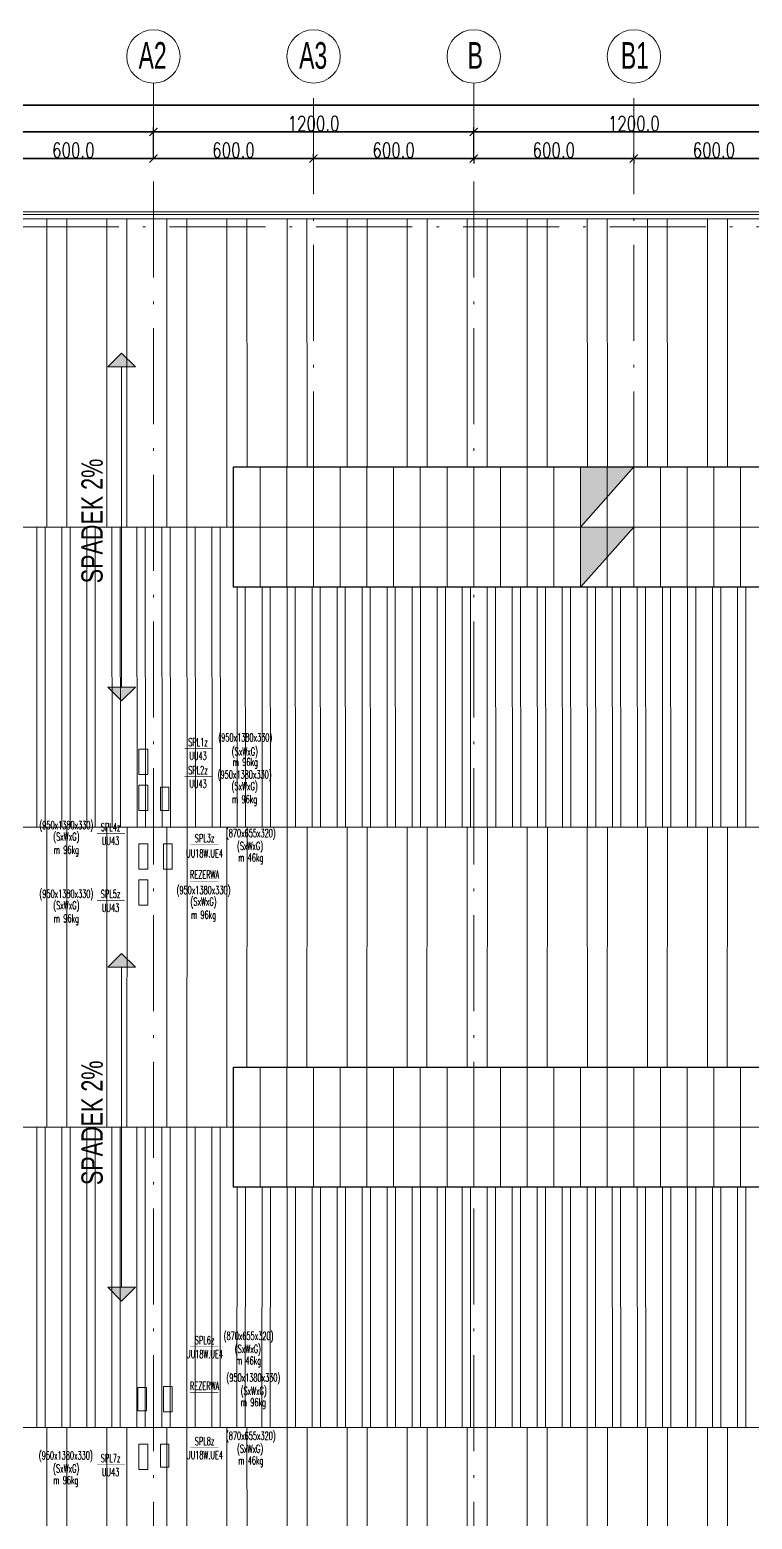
# Model space of a CAD drawing. Extents: x 6529560 to 6558080, y 5579316 to 5588131.
# Drawn here: x 6543275.2 to 6543302.3, y 5579559.8 to 5579615.6 of the extents above; entities that cross this region are included whole.
import ezdxf
from ezdxf.enums import TextEntityAlignment as Align

# ---------------------------------------------------------------- set-up
doc = ezdxf.new("R2010")
doc.units = 0
doc.header["$MEASUREMENT"] = 0
doc.header["$PDSIZE"] = -5
doc.linetypes.add('ACAD_ISO10W100', pattern=[18, 12, -3, 0, -3])
doc.linetypes.add('GR_SOLID', pattern=[0])
doc.layers.get('0').update_dxf_attribs({"color": 2, "linetype": 'CONTINUOUS', "lineweight": 5})
doc.layers.get('Defpoints').update_dxf_attribs({"linetype": 'CONTINUOUS'})
doc.layers.add('06', color=6, linetype='CONTINUOUS')
doc.layers.add('arch_osie opisy', color=1, linetype='CONTINUOUS')
for name, color, linetype, lineweight in [('arch_opisy', 20, 'CONTINUOUS', 13), ('arch_osie', 181, 'CONTINUOUS', 5), ('arch_powierzchnia', 6, 'CONTINUOUS', 35), ('arch_sciany zewnętrzne', 94, 'CONTINUOUS', 18), ('arch_wymiary', 2, 'CONTINUOUS', 13), ('arch_zadaszenie', 76, 'CONTINUOUS', 15), ('arch_zadaszenie_raster', 76, 'CONTINUOUS', 15), ('IS split', 6, 'CONTINUOUS', 20), ('RWA_N1', 30, 'GR_SOLID', 18)]:
    doc.layers.add(name, color=color, linetype=linetype, lineweight=lineweight)
doc.styles.add('simplex', font='simplex.shx', dxfattribs={"width": 0.8})
doc.styles.get("Standard").update_dxf_attribs({"font": 'arial.ttf', "width": 0.75})
doc.styles.add('styl1', font='romans.shx', dxfattribs={"width": 0.75})
doc.dimstyles.new('wymiary hala', dxfattribs={"dimtxt": 0.55, "dimasz": 0.3, "dimexe": 0.18, "dimexo": 0.0625, "dimgap": 0.04, "dimtad": 1, "dimtoh": 1, "dimdec": 1, "dimlfac": 100, "dimzin": 0, "dimdsep": 46, "dimtxsty": 'styl1', "dimblk": 'ARCHTICK', "dimcen": 0.09, "dimadec": 0, "dimazin": 0, "dimtfac": 1, "dimtdec": 1, "dimtofl": 0, "dimtmove": 0, "dimatfit": 3, "dimldrblk": 'ARCHTICK', "dimfxl": 1, "dimtolj": 1, "dimtzin": 0, "dimarcsym": 0})
pattern_1 = [(90, (-75.1374, 0), (-2.25, 4e-16), []), (90, (-74.3874, 0.75), (-2.25, 4e-16), [])]
pattern_2 = [(90, (-75.1374, 0), (-0.9375, 2e-16), []), (90, (-74.8249, 0.3125), (-0.9375, 2e-16), [])]

# ---------------------------------------------------------------- blocks, each defined once
blk = doc.blocks.new('D2741')
at = {"layer": 'RWA_N1'}
for p, q in [((-139.017, 23.803, -6.54), (-136.767, 23.803, 0.799)), ((-139.017, 22.803, -6.54), (-136.767, 22.803, 0.799)), ((-139.017, 21.803, -6.54), (-136.767, 21.803, 0.799)), ((-139.017, 20.803, -6.54), (-136.767, 20.803, 0.799)), ((-139.017, 19.803, -6.54), (-136.767, 19.803, 0.799)), ((-139.017, 18.803, -6.54), (-136.767, 18.803, 0.799)), ((-139.017, 17.803, -6.54), (-136.767, 17.803, 0.799))]:
    blk.add_line(p, q, dxfattribs=at)
blk = doc.blocks.new('_ArchTick')
at = {"color": 0, "linetype": 'ByBlock', "const_width": 0.15}
blk.add_lwpolyline([(-0.5, -0.5), (0.5, 0.5)], dxfattribs=at)
blk = doc.blocks.new('*D169')
at = {"layer": 'arch_wymiary', "color": 0, "lineweight": -2, "transparency": 16777216}
for p, q in [((6543267.857, 5579610.83), (6543267.857, 5579612.96)), ((6543375.857, 5579610.843), (6543375.857, 5579612.96)), ((6543267.857, 5579612.78), (6543375.857, 5579612.78))]:
    blk.add_line(p, q, dxfattribs=at)
at = {"layer": 'Defpoints', "color": 0, "transparency": 16777216}
for p in [(6543375.857, 5579612.78), (6543267.857, 5579610.768), (6543375.857, 5579610.78)]:
    blk.add_point(p, dxfattribs=at)
at = {"layer": 'arch_wymiary', "color": 0, "lineweight": -2, "transparency": 16777216, "xscale": 0.3, "yscale": 0.3, "zscale": 0.3, "rotation": 180}
blk.add_blockref('_ArchTick', (6543267.857, 5579612.78), dxfattribs=at)
at = {"layer": 'arch_wymiary', "color": 0, "lineweight": -2, "transparency": 16777216, "xscale": 0.3, "yscale": 0.3, "zscale": 0.3}
blk.add_blockref('_ArchTick', (6543375.857, 5579612.78), dxfattribs=at)
at = {"layer": 'arch_wymiary', "color": 0, "transparency": 16777216, "insert": (6543321.857, 5579613.095), "char_height": 0.55, "attachment_point": 5, "style": 'styl1'}
blk.add_mtext('\\A1;10800.0', dxfattribs=at)
blk = doc.blocks.new('*D176')
at = {"layer": 'arch_wymiary', "color": 0, "lineweight": -2, "transparency": 16777216}
for p, q in [((6543291.857, 5579610.83), (6543291.857, 5579611.96)), ((6543303.857, 5579611.78), (6543291.857, 5579611.78)), ((6543303.857, 5579610.843), (6543303.857, 5579611.96))]:
    blk.add_line(p, q, dxfattribs=at)
at = {"layer": 'Defpoints', "color": 0, "transparency": 16777216}
for p in [(6543291.857, 5579611.78), (6543291.857, 5579610.768), (6543303.857, 5579610.78)]:
    blk.add_point(p, dxfattribs=at)
at = {"layer": 'arch_wymiary', "color": 0, "lineweight": -2, "transparency": 16777216, "xscale": 0.3, "yscale": 0.3, "zscale": 0.3, "rotation": 180}
blk.add_blockref('_ArchTick', (6543291.857, 5579611.78), dxfattribs=at)
at = {"layer": 'arch_wymiary', "color": 0, "lineweight": -2, "transparency": 16777216, "xscale": 0.3, "yscale": 0.3, "zscale": 0.3}
blk.add_blockref('_ArchTick', (6543303.857, 5579611.78), dxfattribs=at)
at = {"layer": 'arch_wymiary', "color": 0, "transparency": 16777216, "insert": (6543297.857, 5579612.095), "char_height": 0.55, "attachment_point": 5, "style": 'styl1'}
blk.add_mtext('\\A1;1200.0', dxfattribs=at)
blk = doc.blocks.new('*D177')
at = {"layer": 'arch_wymiary', "color": 0, "lineweight": -2, "transparency": 16777216}
for p, q in [((6543279.857, 5579610.83), (6543279.857, 5579611.96)), ((6543291.857, 5579611.78), (6543279.857, 5579611.78)), ((6543291.857, 5579610.83), (6543291.857, 5579611.96))]:
    blk.add_line(p, q, dxfattribs=at)
at = {"layer": 'Defpoints', "color": 0, "transparency": 16777216}
for p in [(6543279.857, 5579611.78), (6543279.857, 5579610.768), (6543291.857, 5579610.768)]:
    blk.add_point(p, dxfattribs=at)
at = {"layer": 'arch_wymiary', "color": 0, "lineweight": -2, "transparency": 16777216, "xscale": 0.3, "yscale": 0.3, "zscale": 0.3, "rotation": 180}
blk.add_blockref('_ArchTick', (6543279.857, 5579611.78), dxfattribs=at)
at = {"layer": 'arch_wymiary', "color": 0, "lineweight": -2, "transparency": 16777216, "xscale": 0.3, "yscale": 0.3, "zscale": 0.3}
blk.add_blockref('_ArchTick', (6543291.857, 5579611.78), dxfattribs=at)
at = {"layer": 'arch_wymiary', "color": 0, "transparency": 16777216, "insert": (6543285.857, 5579612.095), "char_height": 0.55, "attachment_point": 5, "style": 'styl1'}
blk.add_mtext('\\A1;1200.0', dxfattribs=at)
blk = doc.blocks.new('*D178')
at = {"layer": 'arch_wymiary', "color": 0, "lineweight": -2, "transparency": 16777216}
for p, q in [((6543267.857, 5579610.893), (6543267.857, 5579611.96)), ((6543279.857, 5579611.78), (6543267.857, 5579611.78)), ((6543279.857, 5579610.83), (6543279.857, 5579611.96))]:
    blk.add_line(p, q, dxfattribs=at)
at = {"layer": 'Defpoints', "color": 0, "transparency": 16777216}
for p in [(6543267.857, 5579611.78), (6543267.857, 5579610.83), (6543279.857, 5579610.768)]:
    blk.add_point(p, dxfattribs=at)
at = {"layer": 'arch_wymiary', "color": 0, "lineweight": -2, "transparency": 16777216, "xscale": 0.3, "yscale": 0.3, "zscale": 0.3, "rotation": 180}
blk.add_blockref('_ArchTick', (6543267.857, 5579611.78), dxfattribs=at)
at = {"layer": 'arch_wymiary', "color": 0, "lineweight": -2, "transparency": 16777216, "xscale": 0.3, "yscale": 0.3, "zscale": 0.3}
blk.add_blockref('_ArchTick', (6543279.857, 5579611.78), dxfattribs=at)
at = {"layer": 'arch_wymiary', "color": 0, "transparency": 16777216, "insert": (6543273.857, 5579612.095), "char_height": 0.55, "attachment_point": 5, "style": 'styl1'}
blk.add_mtext('\\A1;1200.0', dxfattribs=at)
blk = doc.blocks.new('*D180')
at = {"layer": 'arch_wymiary', "color": 0, "lineweight": -2, "transparency": 16777216}
for p, q in [((6543273.857, 5579610.83), (6543273.857, 5579610.96)), ((6543273.857, 5579610.78), (6543279.857, 5579610.78)), ((6543279.857, 5579610.83), (6543279.857, 5579610.96))]:
    blk.add_line(p, q, dxfattribs=at)
at = {"layer": 'Defpoints', "color": 0, "transparency": 16777216}
for p in [(6543273.857, 5579610.768), (6543279.857, 5579610.78), (6543279.857, 5579610.768)]:
    blk.add_point(p, dxfattribs=at)
at = {"layer": 'arch_wymiary', "color": 0, "lineweight": -2, "transparency": 16777216, "xscale": 0.3, "yscale": 0.3, "zscale": 0.3, "rotation": 180}
blk.add_blockref('_ArchTick', (6543273.857, 5579610.78), dxfattribs=at)
at = {"layer": 'arch_wymiary', "color": 0, "lineweight": -2, "transparency": 16777216, "xscale": 0.3, "yscale": 0.3, "zscale": 0.3}
blk.add_blockref('_ArchTick', (6543279.857, 5579610.78), dxfattribs=at)
at = {"layer": 'arch_wymiary', "color": 0, "transparency": 16777216, "insert": (6543276.857, 5579611.095), "char_height": 0.55, "attachment_point": 5, "style": 'styl1'}
blk.add_mtext('\\A1;600.0', dxfattribs=at)
blk = doc.blocks.new('*D181')
at = {"layer": 'arch_wymiary', "color": 0, "lineweight": -2, "transparency": 16777216}
for p, q in [((6543279.857, 5579610.83), (6543279.857, 5579610.96)), ((6543279.857, 5579610.78), (6543285.857, 5579610.78)), ((6543285.857, 5579610.83), (6543285.857, 5579610.96))]:
    blk.add_line(p, q, dxfattribs=at)
at = {"layer": 'Defpoints', "color": 0, "transparency": 16777216}
for p in [(6543279.857, 5579610.768), (6543285.857, 5579610.78), (6543285.857, 5579610.768)]:
    blk.add_point(p, dxfattribs=at)
at = {"layer": 'arch_wymiary', "color": 0, "lineweight": -2, "transparency": 16777216, "xscale": 0.3, "yscale": 0.3, "zscale": 0.3, "rotation": 180}
blk.add_blockref('_ArchTick', (6543279.857, 5579610.78), dxfattribs=at)
at = {"layer": 'arch_wymiary', "color": 0, "lineweight": -2, "transparency": 16777216, "xscale": 0.3, "yscale": 0.3, "zscale": 0.3}
blk.add_blockref('_ArchTick', (6543285.857, 5579610.78), dxfattribs=at)
at = {"layer": 'arch_wymiary', "color": 0, "transparency": 16777216, "insert": (6543282.857, 5579611.095), "char_height": 0.55, "attachment_point": 5, "style": 'styl1'}
blk.add_mtext('\\A1;600.0', dxfattribs=at)
blk = doc.blocks.new('*D182')
at = {"layer": 'arch_wymiary', "color": 0, "lineweight": -2, "transparency": 16777216}
for p, q in [((6543285.857, 5579610.83), (6543285.857, 5579610.96)), ((6543285.857, 5579610.78), (6543291.857, 5579610.78)), ((6543291.857, 5579610.768), (6543291.857, 5579610.6))]:
    blk.add_line(p, q, dxfattribs=at)
at = {"layer": 'Defpoints', "color": 0, "transparency": 16777216}
for p in [(6543285.857, 5579610.768), (6543291.857, 5579610.83), (6543291.857, 5579610.78)]:
    blk.add_point(p, dxfattribs=at)
at = {"layer": 'arch_wymiary', "color": 0, "lineweight": -2, "transparency": 16777216, "xscale": 0.3, "yscale": 0.3, "zscale": 0.3, "rotation": 180}
blk.add_blockref('_ArchTick', (6543285.857, 5579610.78), dxfattribs=at)
at = {"layer": 'arch_wymiary', "color": 0, "lineweight": -2, "transparency": 16777216, "xscale": 0.3, "yscale": 0.3, "zscale": 0.3}
blk.add_blockref('_ArchTick', (6543291.857, 5579610.78), dxfattribs=at)
at = {"layer": 'arch_wymiary', "color": 0, "transparency": 16777216, "insert": (6543288.857, 5579611.095), "char_height": 0.55, "attachment_point": 5, "style": 'styl1'}
blk.add_mtext('\\A1;600.0', dxfattribs=at)
blk = doc.blocks.new('*D183')
at = {"layer": 'arch_wymiary', "color": 0, "lineweight": -2, "transparency": 16777216}
for p, q in [((6543291.857, 5579610.78), (6543297.857, 5579610.78)), ((6543291.857, 5579610.768), (6543291.857, 5579610.6)), ((6543297.857, 5579610.718), (6543297.857, 5579610.6))]:
    blk.add_line(p, q, dxfattribs=at)
at = {"layer": 'Defpoints', "color": 0, "transparency": 16777216}
for p in [(6543291.857, 5579610.83), (6543297.857, 5579610.78), (6543297.857, 5579610.78)]:
    blk.add_point(p, dxfattribs=at)
at = {"layer": 'arch_wymiary', "color": 0, "lineweight": -2, "transparency": 16777216, "xscale": 0.3, "yscale": 0.3, "zscale": 0.3, "rotation": 180}
blk.add_blockref('_ArchTick', (6543291.857, 5579610.78), dxfattribs=at)
at = {"layer": 'arch_wymiary', "color": 0, "lineweight": -2, "transparency": 16777216, "xscale": 0.3, "yscale": 0.3, "zscale": 0.3}
blk.add_blockref('_ArchTick', (6543297.857, 5579610.78), dxfattribs=at)
at = {"layer": 'arch_wymiary', "color": 0, "transparency": 16777216, "insert": (6543294.857, 5579611.095), "char_height": 0.55, "attachment_point": 5, "style": 'styl1'}
blk.add_mtext('\\A1;600.0', dxfattribs=at)
blk = doc.blocks.new('*D184')
at = {"layer": 'arch_wymiary', "color": 0, "lineweight": -2, "transparency": 16777216}
for p, q in [((6543297.857, 5579610.843), (6543297.857, 5579610.96)), ((6543297.857, 5579610.78), (6543303.857, 5579610.78)), ((6543303.857, 5579610.843), (6543303.857, 5579610.96))]:
    blk.add_line(p, q, dxfattribs=at)
at = {"layer": 'Defpoints', "color": 0, "transparency": 16777216}
for p in [(6543297.857, 5579610.78), (6543303.857, 5579610.78), (6543303.857, 5579610.78)]:
    blk.add_point(p, dxfattribs=at)
at = {"layer": 'arch_wymiary', "color": 0, "lineweight": -2, "transparency": 16777216, "xscale": 0.3, "yscale": 0.3, "zscale": 0.3, "rotation": 180}
blk.add_blockref('_ArchTick', (6543297.857, 5579610.78), dxfattribs=at)
at = {"layer": 'arch_wymiary', "color": 0, "lineweight": -2, "transparency": 16777216, "xscale": 0.3, "yscale": 0.3, "zscale": 0.3}
blk.add_blockref('_ArchTick', (6543303.857, 5579610.78), dxfattribs=at)
at = {"layer": 'arch_wymiary', "color": 0, "transparency": 16777216, "insert": (6543300.857, 5579611.095), "char_height": 0.55, "attachment_point": 5, "style": 'styl1'}
blk.add_mtext('\\A1;600.0', dxfattribs=at)

msp = doc.modelspace()

# ---------------------------------------------------------------- hatches: boundary and pattern name
at = {"layer": 'arch_opisy', "linetype": 'GR_SOLID'}
for points in [[(6543278.1476, 5579602.9706), (6543278.6647, 5579603.4878), (6543279.1819, 5579602.9706)], [(6543278.1476, 5579590.9706), (6543278.6647, 5579590.4535), (6543279.1819, 5579590.9706)], [(6543278.1499, 5579580.4712), (6543278.667, 5579580.9883), (6543279.1842, 5579580.4712)], [(6543278.1499, 5579568.4712), (6543278.667, 5579567.954), (6543279.1842, 5579568.4712)]]:
    msp.add_hatch(color=8, dxfattribs=at).paths.add_polyline_path(points)
at = {"layer": 'arch_zadaszenie_raster'}
h = msp.add_hatch(dxfattribs=at)
h.set_pattern_fill('ANSI32,_O', color=256, scale=6, angle=45)
h.set_pattern_definition(pattern_1)
h.paths.add_polyline_path([(6543267.5571, 5579608.5202), (6543376.1571, 5579608.5202), (6543376.1571, 5579596.9702), (6543267.5571, 5579596.9702)])
h.paths.add_polyline_path([(6543357.8771, 5579602.7262), (6543360.4371, 5579602.7262), (6543360.4371, 5579600.8662), (6543357.8771, 5579600.8662)], flags=16)
h.paths.add_polyline_path([(6543345.8771, 5579602.7267), (6543348.4371, 5579602.7267), (6543348.4371, 5579600.8667), (6543345.8771, 5579600.8667)], flags=16)
h.paths.add_polyline_path([(6543333.8771, 5579602.7262), (6543336.4371, 5579602.7262), (6543336.4371, 5579600.8662), (6543333.8771, 5579600.8662)], flags=16)
h.paths.add_polyline_path([(6543282.8571, 5579599.2202), (6543321.8571, 5579599.2202), (6543321.8571, 5579596.9702), (6543282.8571, 5579596.9702)])
h = msp.add_hatch(dxfattribs=at)
h.set_pattern_fill('ANSI32,_O', color=256, scale=2.5, angle=45)
h.set_pattern_definition(pattern_2)
h.paths.add_polyline_path([(6543376.1571, 5579596.9697), (6543267.5571, 5579596.9697), (6543267.5571, 5579585.7202), (6543376.1571, 5579585.7202)])
h.paths.add_polyline_path([(6543339.8771, 5579593.0739), (6543342.4371, 5579593.0739), (6543342.4371, 5579591.2139), (6543339.8771, 5579591.2139)], flags=16)
h.paths.add_polyline_path([(6543351.8771, 5579593.0739), (6543354.4371, 5579593.0739), (6543354.4371, 5579591.2139), (6543351.8771, 5579591.2139)], flags=16)
h.paths.add_polyline_path([(6543363.8771, 5579593.0739), (6543366.4371, 5579593.0739), (6543366.4371, 5579591.2139), (6543363.8771, 5579591.2139)], flags=16)
h.paths.add_polyline_path([(6543282.8571, 5579596.9702), (6543321.8571, 5579596.9702), (6543321.8571, 5579594.7124), (6543282.8571, 5579594.7124)])
h = msp.add_hatch(dxfattribs=at)
h.set_pattern_fill('ANSI32,_O', color=256, scale=6, angle=45)
h.set_pattern_definition(pattern_1)
h.paths.add_polyline_path([(6543267.5571, 5579585.7199), (6543376.1571, 5579585.7199), (6543376.1571, 5579574.4702), (6543267.5571, 5579574.4702)])
h.paths.add_polyline_path([(6543357.8771, 5579580.2262), (6543360.4371, 5579580.2262), (6543360.4371, 5579578.3662), (6543357.8771, 5579578.3662)], flags=16)
h.paths.add_polyline_path([(6543345.8771, 5579580.2267), (6543348.4371, 5579580.2267), (6543348.4371, 5579578.3667), (6543345.8771, 5579578.3667)], flags=16)
h.paths.add_polyline_path([(6543333.8771, 5579580.2262), (6543336.4371, 5579580.2262), (6543336.4371, 5579578.3662), (6543333.8771, 5579578.3662)], flags=16)
h.paths.add_polyline_path([(6543282.8571, 5579576.7203), (6543321.8571, 5579576.7194), (6543321.8571, 5579574.4702), (6543282.8571, 5579574.4712)], flags=16)
h = msp.add_hatch(dxfattribs=at)
h.set_pattern_fill('ANSI32,_O', color=256, scale=2.5, angle=45)
h.set_pattern_definition(pattern_2)
h.paths.add_polyline_path([(6543376.1571, 5579574.4702), (6543267.5571, 5579574.4702), (6543267.5571, 5579563.2202), (6543376.1571, 5579563.2202)])
h.paths.add_polyline_path([(6543339.8771, 5579570.5739), (6543342.4371, 5579570.5739), (6543342.4371, 5579568.7139), (6543339.8771, 5579568.7139)], flags=16)
h.paths.add_polyline_path([(6543351.8771, 5579570.5739), (6543354.4371, 5579570.5739), (6543354.4371, 5579568.7139), (6543351.8771, 5579568.7139)], flags=16)
h.paths.add_polyline_path([(6543363.8771, 5579570.5739), (6543366.4371, 5579570.5739), (6543366.4371, 5579568.7139), (6543363.8771, 5579568.7139)], flags=16)
h.paths.add_polyline_path([(6543282.8571, 5579574.4712), (6543321.8571, 5579574.4702), (6543321.8571, 5579572.2193), (6543282.8571, 5579572.2202)])
h = msp.add_hatch(dxfattribs=at)
h.set_pattern_fill('ANSI32,_O', color=256, scale=6, angle=45)
h.set_pattern_definition(pattern_1)
h.paths.add_polyline_path([(6543267.5571, 5579563.2196), (6543376.1571, 5579563.2196), (6543376.1571, 5579551.9702), (6543267.5571, 5579551.9702)])
h.paths.add_polyline_path([(6543357.8771, 5579557.7262), (6543360.4371, 5579557.7262), (6543360.4371, 5579555.8662), (6543357.8771, 5579555.8662)], flags=16)
h.paths.add_polyline_path([(6543345.8771, 5579557.7267), (6543348.4371, 5579557.7267), (6543348.4371, 5579555.8667), (6543345.8771, 5579555.8667)], flags=16)
h.paths.add_polyline_path([(6543333.8771, 5579557.7265), (6543336.4371, 5579557.7265), (6543336.4371, 5579555.8665), (6543333.8771, 5579555.8665)], flags=16)
h.paths.add_polyline_path([(6543282.8571, 5579554.2197), (6543321.8571, 5579554.2197), (6543321.8571, 5579551.9702), (6543282.8571, 5579551.9702)])

# ---------------------------------------------------------------- linework, layer by layer
at = {"layer": '06', "elevation": -7.3391}
for points in [[(6543282.8571, 5579599.2202), (6543321.8571, 5579599.2202), (6543321.8571, 5579594.7124), (6543282.8571, 5579594.7124)], [(6543282.8571, 5579576.7202), (6543321.8571, 5579576.7202), (6543321.8571, 5579572.2202), (6543282.8571, 5579572.2202)]]:
    msp.add_lwpolyline(points, close=True, dxfattribs=at)
at = {"layer": 'arch_opisy', "color": 8}
for p, q in [((6543278.6647, 5579596.9706), (6543278.6647, 5579602.9706)), ((6543278.6647, 5579596.9706), (6543278.6647, 5579590.9706)), ((6543278.667, 5579574.4712), (6543278.667, 5579580.4712)), ((6543278.667, 5579574.4712), (6543278.667, 5579568.4712))]:
    msp.add_line(p, q, dxfattribs=at)
at = {"layer": 'arch_opisy', "color": 8, "extrusion": (0, 0, -1)}
for points in [[(-6543278.1476, 5579602.9706), (-6543279.1819, 5579602.9706), (-6543278.6647, 5579603.4878), (-6543278.1476, 5579602.9706)], [(-6543278.1476, 5579590.9706), (-6543279.1819, 5579590.9706), (-6543278.6647, 5579590.4535), (-6543278.1476, 5579590.9706)], [(-6543278.1499, 5579580.4712), (-6543279.1842, 5579580.4712), (-6543278.667, 5579580.9883), (-6543278.1499, 5579580.4712)], [(-6543278.1499, 5579568.4712), (-6543279.1842, 5579568.4712), (-6543278.667, 5579567.954), (-6543278.1499, 5579568.4712)]]:
    msp.add_lwpolyline(points, dxfattribs=at)
at = {"layer": 'arch_osie', "linetype": 'ACAD_ISO10W100', "ltscale": 0.3, "extrusion": (-4.94832e-09, -8.0265e-10, 1)}
for points in [[(6543279.8571, 5579501.825), (6543279.8571, 5579613.6084)], [(6543285.8571, 5579598.4452), (6543285.8571, 5579613.6084)], [(6543291.8571, 5579501.825), (6543291.8571, 5579613.6084)], [(6543297.8571, 5579598.4452), (6543297.8571, 5579613.6084)], [(6543258.4571, 5579608.2202), (6543385.2571, 5579608.2202)], [(6543258.4571, 5579585.7201), (6543385.2571, 5579585.7201)], [(6543258.4571, 5579563.2202), (6543385.2571, 5579563.2202)]]:
    msp.add_lwpolyline(points, dxfattribs=at)
at = {"layer": 'arch_osie'}
for centre in [(6543279.8571, 5579614.6084, 6.5405), (6543285.8571, 5579614.6084, 6.5405), (6543291.8571, 5579614.6084, 6.5405), (6543297.8571, 5579614.6084, 6.5405)]:
    msp.add_circle(centre, 1, dxfattribs=at)
at = {"layer": 'arch_powierzchnia'}
for points in [[(6543263.2971, 5579612.7802), (6543380.4171, 5579612.7802), (6543380.4171, 5579502.4102), (6543263.2971, 5579502.4102)], [(6543264.2971, 5579611.7802), (6543379.4171, 5579611.7802), (6543379.4171, 5579503.4102), (6543264.2971, 5579503.4102)], [(6543265.2971, 5579610.7802), (6543378.4171, 5579610.7802), (6543378.4171, 5579504.4102), (6543265.2971, 5579504.4102)]]:
    msp.add_lwpolyline(points, close=True, dxfattribs=at)
at = {"layer": 'arch_sciany zewnętrzne'}
for points in [[(6543267.2971, 5579608.7802), (6543376.4171, 5579608.7802), (6543376.4171, 5579506.4102), (6543267.2971, 5579506.4102)], [(6543267.3972, 5579608.6802), (6543267.3972, 5579517.9701), (6543376.3171, 5579517.9701), (6543376.3171, 5579608.6802)], [(6543267.5572, 5579608.5202), (6543267.5572, 5579518.2102), (6543376.1571, 5579518.2102), (6543376.1571, 5579608.5202)]]:
    msp.add_lwpolyline(points, close=True, dxfattribs=at)
at = {"layer": 'arch_zadaszenie'}
for points in [[(6543267.5571, 5579608.5202), (6543376.1571, 5579608.5202), (6543376.1571, 5579596.9702), (6543267.5571, 5579596.9702)], [(6543376.1571, 5579596.9697), (6543267.5571, 5579596.9697), (6543267.5571, 5579585.7202), (6543376.1571, 5579585.7202)], [(6543267.5571, 5579585.7199), (6543376.1571, 5579585.7199), (6543376.1571, 5579574.4702), (6543267.5571, 5579574.4702)], [(6543376.1571, 5579574.4702), (6543267.5571, 5579574.4702), (6543267.5571, 5579563.2202), (6543376.1571, 5579563.2202)], [(6543267.5571, 5579563.2196), (6543376.1571, 5579563.2196), (6543376.1571, 5579551.9702), (6543267.5571, 5579551.9702)]]:
    msp.add_lwpolyline(points, close=True, dxfattribs=at)
at = {"layer": 'arch_zadaszenie', "elevation": -7.3391}
for points in [[(6543282.8571, 5579599.2202), (6543321.8571, 5579599.2202), (6543321.8571, 5579596.9702), (6543282.8571, 5579596.9702)], [(6543282.8571, 5579596.9702), (6543321.8571, 5579596.9702), (6543321.8571, 5579594.7124), (6543282.8571, 5579594.7124)], [(6543282.8571, 5579576.7203), (6543321.8571, 5579576.7194), (6543321.8571, 5579574.4702), (6543282.8571, 5579574.4712)], [(6543282.8571, 5579574.4712), (6543321.8571, 5579574.4702), (6543321.8571, 5579572.2193), (6543282.8571, 5579572.2202)]]:
    msp.add_lwpolyline(points, close=True, dxfattribs=at)
at = {"layer": 'IS split'}
for points, elevation in [([(6543279.645, 5579588.6451), (6543279.645, 5579587.6951), (6543279.315, 5579587.6951), (6543279.315, 5579588.6451)], 0), ([(6543279.645, 5579587.2951), (6543279.645, 5579586.3451), (6543279.315, 5579586.3451), (6543279.315, 5579587.2951)], 0), ([(6543280.1193, 5579586.3451), (6543280.1193, 5579587.2171), (6543280.4393, 5579587.2171), (6543280.4393, 5579586.3451)], 0), ([(6543279.645, 5579584.1452), (6543279.645, 5579585.0952), (6543279.315, 5579585.0952), (6543279.315, 5579584.1452)], 0), ([(6543280.5649, 5579584.1482), (6543280.5649, 5579585.0982), (6543280.2349, 5579585.0982), (6543280.2349, 5579584.1482)], -7.3391), ([(6543279.645, 5579582.7952), (6543279.645, 5579583.7452), (6543279.315, 5579583.7452), (6543279.315, 5579582.7952)], 0), ([(6543279.275, 5579563.8452), (6543279.275, 5579564.7172), (6543279.595, 5579564.7172), (6543279.595, 5579563.8452)], 0), ([(6543280.5649, 5579563.8063), (6543280.5649, 5579564.7563), (6543280.2349, 5579564.7563), (6543280.2349, 5579563.8063)], -7.3391), ([(6543279.645, 5579561.6452), (6543279.645, 5579562.5952), (6543279.315, 5579562.5952), (6543279.315, 5579561.6452)], 0), ([(6543280.1193, 5579561.7232), (6543280.1193, 5579562.5952), (6543280.4393, 5579562.5952), (6543280.4393, 5579561.7232)], 7.3391)]:
    msp.add_lwpolyline(points, close=True, dxfattribs=dict(at, elevation=elevation))
at = {"layer": 'IS split', "color": 0}
for points, elevation in [([(6543282.0659, 5579588.6588, 0.02, 0.02, 0), (6543281.016, 5579588.6588, 0, 0, 0), (6543279.645, 5579588.1701, 0, 0, 0)], -28.6277), ([(6543282.0659, 5579587.6096, 0.02, 0.02, 0), (6543281.016, 5579587.6096, 0, 0, 0), (6543279.645, 5579587.2951, 0, 0, 0)], -28.6277), ([(6543282.2858, 5579585.0558, 0.02, 0.02, 0), (6543281.2359, 5579585.0558, 0, 0, 0), (6543280.3493, 5579586.5977, 0, 0, 0)], -13.9495), ([(6543277.7418, 5579585.475, 0.02, 0.02, 0), (6543278.7916, 5579585.475, 0, 0, 0), (6543279.3164, 5579584.6494, 0, 0, 0)], -13.9495), ([(6543282.2858, 5579583.6937, 0.02, 0.02, 0), (6543281.2359, 5579583.6937, 0, 0, 0), (6543280.5649, 5579584.1753, 0, 0, 0)], -13.9495), ([(6543277.7418, 5579582.966, 0.02, 0.02, 0), (6543278.7916, 5579582.966, 0, 0, 0), (6543279.315, 5579583.3702, 0, 0, 0)], -13.9495), ([(6543282.2858, 5579566.2381, 0.02, 0.02, 0), (6543281.2359, 5579566.2381, 0, 0, 0), (6543279.48, 5579564.5622, 0, 0, 0)], -13.9495), ([(6543282.2858, 5579564.5245, 0.02, 0.02, 0), (6543281.2359, 5579564.5245, 0, 0, 0), (6543280.5649, 5579564.2201, 0, 0, 0)], -13.9495), ([(6543277.7418, 5579561.816, 0.02, 0.02, 0), (6543278.7916, 5579561.816, 0, 0, 0), (6543279.315, 5579562.2202, 0, 0, 0)], -13.9495), ([(6543282.2858, 5579562.4538, 0.02, 0.02, 0), (6543281.2359, 5579562.4538, 0, 0, 0), (6543280.3493, 5579562.2201, 0, 0, 0)], -13.9495)]:
    msp.add_lwpolyline(points, format="xyseb", dxfattribs=dict(at, elevation=elevation))
at = {"layer": 'RWA_N1'}
for points in [[(6543282.8571, 5579596.9702), (6543291.8571, 5579596.9702), (6543291.8571, 5579599.2202), (6543282.8571, 5579599.2202), (6543282.8571, 5579596.9702)], [(6543291.8571, 5579596.9702), (6543297.8571, 5579596.9702), (6543297.8571, 5579599.2202), (6543291.8571, 5579599.2202), (6543291.8571, 5579596.9702)], [(6543297.8571, 5579596.9702), (6543303.8571, 5579596.9702), (6543303.8571, 5579599.2202), (6543297.8571, 5579599.2202), (6543297.8571, 5579596.9702)], [(6543282.8571, 5579594.7124), (6543291.8571, 5579594.7124), (6543291.8571, 5579596.9702), (6543282.8571, 5579596.9702), (6543282.8571, 5579594.7124)], [(6543291.8571, 5579594.7124), (6543297.8571, 5579594.7124), (6543297.8571, 5579596.9702), (6543291.8571, 5579596.9702), (6543291.8571, 5579594.7124)], [(6543297.8571, 5579594.7124), (6543303.8571, 5579594.7124), (6543303.8571, 5579596.9702), (6543297.8571, 5579596.9702), (6543297.8571, 5579594.7124)], [(6543282.8571, 5579574.4712), (6543291.8571, 5579574.4702), (6543291.8571, 5579576.7194), (6543282.8571, 5579576.7203), (6543282.8571, 5579574.4712)], [(6543291.8571, 5579574.4702), (6543297.8571, 5579574.4702), (6543297.8571, 5579576.7194), (6543291.8571, 5579576.7194), (6543291.8571, 5579574.4702)], [(6543297.8571, 5579574.4702), (6543303.8571, 5579574.4702), (6543303.8571, 5579576.7194), (6543297.8571, 5579576.7194), (6543297.8571, 5579574.4702)], [(6543282.8571, 5579572.2202), (6543291.8571, 5579572.2193), (6543291.8571, 5579574.4702), (6543282.8571, 5579574.4712), (6543282.8571, 5579572.2202)], [(6543291.8571, 5579572.2193), (6543297.8571, 5579572.2193), (6543297.8571, 5579574.4702), (6543291.8571, 5579574.4702), (6543291.8571, 5579572.2193)], [(6543297.8571, 5579572.2193), (6543303.8571, 5579572.2193), (6543303.8571, 5579574.4702), (6543297.8571, 5579574.4702), (6543297.8571, 5579572.2193)]]:
    msp.add_lwpolyline(points, dxfattribs=at)
at = {"layer": 'RWA_N1', "extrusion": (0, 0, -1)}
for points in [[(-6543297.8571, 5579599.2202), (-6543295.8571, 5579596.9702), (-6543295.8571, 5579599.2202), (-6543297.8571, 5579599.2202)], [(-6543297.8571, 5579596.9702), (-6543295.8571, 5579594.7124), (-6543295.8571, 5579596.9702), (-6543297.8571, 5579596.9702)]]:
    msp.add_lwpolyline(points, dxfattribs=at)
for points in [[(-6543297.8571, 5579599.2202, 0.7986), (-6543295.8571, 5579596.9702, 0.7986), (-6543297.8571, 5579599.2202, 0.7986), (-6543295.8571, 5579599.2202, 0.7986)], [(-6543297.8571, 5579596.9702, 0.8241), (-6543295.8571, 5579594.7124, 0.8241), (-6543297.8571, 5579596.9702, 0.8241), (-6543295.8571, 5579596.9702, 0.8241)]]:
    msp.add_solid(points, dxfattribs=at)

# ---------------------------------------------------------------- block references
at = {"layer": 'RWA_N1', "rotation": 90}
for p in [(6543306.6602, 5579735.9872, -8.1377), (6543309.6602, 5579735.9872, -8.1377), (6543315.6602, 5579735.9872, -8.1377), (6543321.6602, 5579735.9872, -8.1377), (6543306.6602, 5579733.7368, -0.7986), (6543309.6602, 5579733.7368, -0.7986), (6543315.6602, 5579733.7368, -0.7986), (6543321.6602, 5579733.7368, -0.7986), (6543306.6602, 5579713.4864, 6.5405), (6543309.6602, 5579713.4864, 6.5405), (6543315.6602, 5579713.4864, 6.5405), (6543321.6602, 5579713.4864, 6.5405), (6543306.6602, 5579711.2368, -0.7986), (6543309.6602, 5579711.2368, -0.7986), (6543315.6602, 5579711.2368, -0.7986), (6543321.6602, 5579711.2368, -0.7986)]:
    msp.add_blockref('D2741', p, dxfattribs=at)

# ---------------------------------------------------------------- texts
at = {"layer": 'arch_opisy', "color": 8, "width": 0.722959}
for p in [(6543277.9583, 5579594.8606, 13.8796), (6543277.9606, 5579572.3021, 21.2187)]:
    msp.add_text('SPADEK 2%', height=0.8, rotation=90, dxfattribs=at).set_placement(p)
at = {"layer": 'arch_osie opisy', "char_height": 1, "width": 1.5, "attachment_point": 1}
for s, insert in [('{\\fArial Narrow|b0|i0|c238|p34;A2}', (6543279.3026, 5579615.1465, 6.5405)), ('{\\fArial Narrow|b0|i0|c238|p34;A3}', (6543285.318, 5579615.1465, 6.5405)), ('{\\fArial Narrow|b0|i0|c238|p34;B}', (6543291.6287, 5579615.1464, 6.5405)), ('{\\fArial Narrow|b0|i0|c238|p34;B1}', (6543297.3715, 5579615.1464, 6.5405))]:
    msp.add_mtext(s, dxfattribs=dict(at, insert=insert))
at = {"layer": 'IS split', "style": 'simplex', "width": 0.6}
for s, p in [('SPL1z', (6543281.5275, 5579588.7582, -14.6782)), ('(950x1380x330)', (6543283.3012, 5579588.9344, 0)), ('UU43', (6543281.5275, 5579588.2378, -14.6782)), ('(SxWxG)', (6543283.2849, 5579588.4059, 0)), ('SPL2z', (6543281.5275, 5579587.709, -14.6782)), ('(950x1380x330)', (6543283.2754, 5579587.5413, 0)), ('m 96kg', (6543283.3012, 5579588.0119, 0)), ('UU43', (6543281.5275, 5579587.1887, -14.6782)), ('(SxWxG)', (6543283.2754, 5579587.108, 0)), ('m 96kg', (6543283.2754, 5579586.6189, 0)), ('(950x1380x330)', (6543276.5966, 5579585.6472, 0)), ('(SxWxG)', (6543276.5966, 5579585.2139, 0)), ('SPL4z', (6543278.2532, 5579585.5744, 0)), ('(870x655x320)', (6543283.506, 5579585.3483, 0)), ('m 96kg', (6543276.5966, 5579584.7248, 0)), ('UU43', (6543278.2532, 5579585.0541, 0)), ('SPL3z', (6543281.7743, 5579585.1552, 0)), ('(SxWxG)', (6543283.4791, 5579584.8641, 0)), (' UU18W.UE4 ', (6543281.7743, 5579584.5871, 0)), ('m 46kg', (6543283.506, 5579584.4258, 0)), ('REZERWA', (6543281.7743, 5579583.7931, 0)), ('(950x1380x330)', (6543276.5966, 5579583.0727, 0)), ('SPL5z', (6543278.2532, 5579583.0654, 0)), ('(950x1380x330)', (6543281.7353, 5579583.2097, 0)), ('(SxWxG)', (6543276.5966, 5579582.6395, 0)), ('UU43', (6543278.2532, 5579582.545, 0)), ('(SxWxG)', (6543281.7353, 5579582.7764, 0)), ('m 96kg', (6543276.5966, 5579582.1503, 0)), ('m 96kg', (6543281.7353, 5579582.2872, 0)), ('SPL6z', (6543281.7743, 5579566.3375, 0)), ('(870x655x320)', (6543283.4221, 5579566.4973, 0)), (' UU18W.UE4 ', (6543281.7743, 5579565.8171, 0)), ('(SxWxG)', (6543283.3952, 5579566.0131, 0)), ('m 46kg', (6543283.4221, 5579565.5749, 0)), ('REZERWA', (6543281.7743, 5579564.624, 0)), ('(950x1380x330)', (6543283.6021, 5579564.934, 0)), ('(SxWxG)', (6543283.6161, 5579564.4431, 0)), ('m 96kg', (6543283.6021, 5579564.0116, 0)), ('SPL8z', (6543281.7743, 5579562.5532, 0)), ('(870x655x320)', (6543283.5065, 5579562.7561, 0)), ('(950x1380x330)', (6543276.5757, 5579562.0183, 0)), ('SPL7z', (6543278.2532, 5579561.9154, 0)), (' UU18W.UE4 ', (6543281.7743, 5579562.0329, 0)), ('(SxWxG)', (6543283.4796, 5579562.2719, 0)), ('m 46kg', (6543283.5065, 5579561.8336, 0)), ('(SxWxG)', (6543276.5897, 5579561.5274, 0)), ('UU43', (6543278.2532, 5579561.395, 0)), ('m 96kg', (6543276.5757, 5579561.0959, 0))]:
    msp.add_text(s, height=0.3, dxfattribs=at).set_placement(p, align=Align.CENTER)

# ---------------------------------------------------------------- dimensions: what is measured, and where the dimension line sits
at = {"layer": 'arch_wymiary'}
dim = msp.add_linear_dim(base=(6543375.8571, 5579612.7802), p1=(6543267.8571, 5579610.7677, 6.5405), p2=(6543375.8571, 5579610.7802, 6.5405), dimstyle='wymiary hala', dxfattribs=at)
dim.commit()
dim.dimension.update_dxf_attribs({"geometry": '*D169', "text_midpoint": (6543321.8571, 5579613.0952)})
for base, p1, p2, picture, middle in [((6543267.8571, 5579611.7802), (6543279.8571, 5579610.7677, 6.5405), (6543267.8571, 5579610.8302), '*D178', (6543273.8571, 5579612.0952)), ((6543279.8571, 5579611.7802), (6543291.8571, 5579610.7677, 6.5405), (6543279.8571, 5579610.7677, 6.5405), '*D177', (6543285.8571, 5579612.0952)), ((6543291.8571, 5579611.7802), (6543303.8571, 5579610.7802, 6.5405), (6543291.8571, 5579610.7677, 6.5405), '*D176', (6543297.8571, 5579612.0952)), ((6543279.8571, 5579610.7802), (6543273.8571, 5579610.7677, 6.5405), (6543279.8571, 5579610.7677, 6.5405), '*D180', (6543276.8571, 5579611.0952)), ((6543285.8571, 5579610.7802), (6543279.8571, 5579610.7677, 6.5405), (6543285.8571, 5579610.7677, 6.5405), '*D181', (6543282.8571, 5579611.0952)), ((6543291.8571, 5579610.7802), (6543285.8571, 5579610.7677, 6.5405), (6543291.8571, 5579610.8302), '*D182', (6543288.8571, 5579611.0952)), ((6543297.8571, 5579610.7802), (6543291.8571, 5579610.8302), (6543297.8571, 5579610.7802, 6.5405), '*D183', (6543294.8571, 5579611.0952)), ((6543303.8571, 5579610.7802), (6543297.8571, 5579610.7802, 6.5405), (6543303.8571, 5579610.7802, 6.5405), '*D184', (6543300.8571, 5579611.0952))]:
    dim = msp.add_linear_dim(base=base, p1=p1, p2=p2, dimstyle='wymiary hala', override={"dimtmove": 1}, dxfattribs=at)
    dim.commit()
    dim.dimension.update_dxf_attribs({"geometry": picture, "text_midpoint": middle})

doc.saveas('drawing.dxf')
